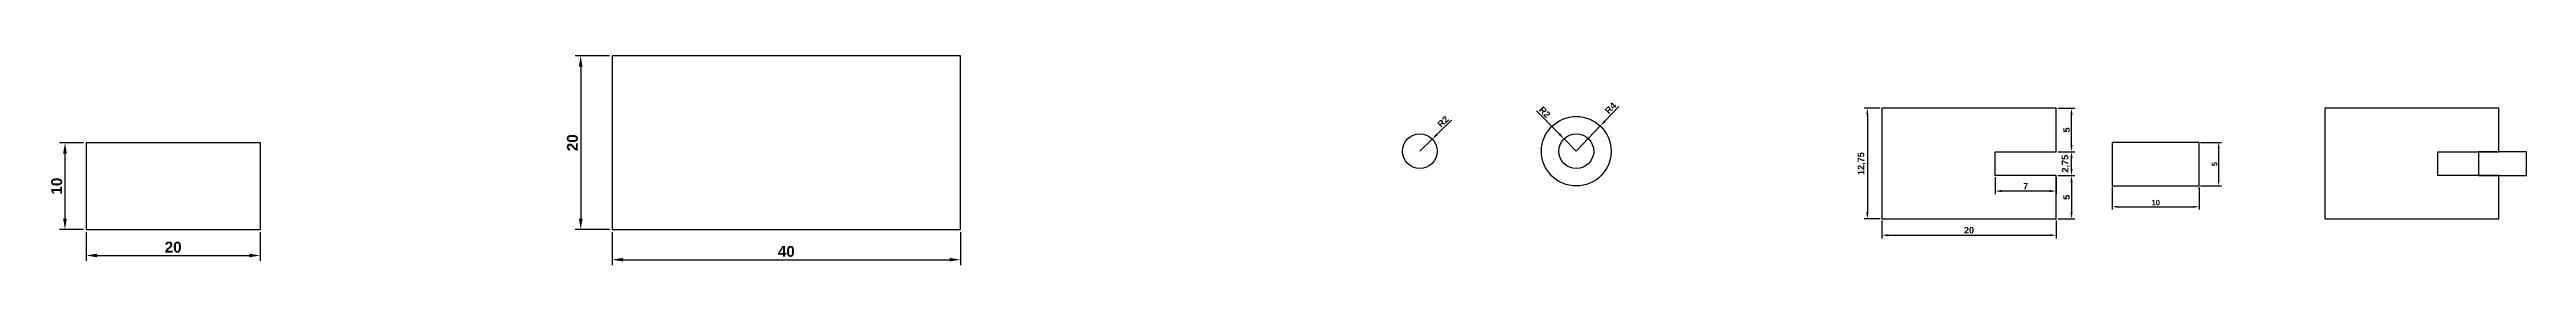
# Model space of a CAD drawing. Header units: millimetres. Extents: x 2123 to 2407, y 1267 to 1291.
import ezdxf

# ---------------------------------------------------------------- set-up
doc = ezdxf.new("R2010")
doc.units = ezdxf.units.MM
doc.layers.add('Contorno', color=7, linetype='Continuous', lineweight=30)
doc.layers.add('cotas', color=255, linetype='Continuous', lineweight=5)
doc.styles.get("Standard").update_dxf_attribs({"font": ''})
doc.styles.get('Standard').set_extended_font_data('Arial', bold=True)
doc.dimstyles.new('ISO-25', dxfattribs={"dimscale": 0.3, "dimtxt": 2.5, "dimasz": 2.5, "dimexe": 1.25, "dimexo": 0.625, "dimtad": 1, "dimtxsty": 'Standard', "dimcen": 2.5, "dimclrt": 7, "dimadec": 0, "dimazin": 0, "dimtfac": 1, "dimtmove": 0, "dimatfit": 3, "dimfxl": 1, "dimarcsym": 0})

# ---------------------------------------------------------------- blocks, each defined once
blk = doc.blocks.new('*D1')
at = {"layer": 'cotas', "color": 0, "lineweight": -2, "transparency": 16777216}
for p, q in [((2187.47, 1270.51), (2187.47, 1266.73)), ((2227.47, 1270.51), (2227.47, 1266.73)), ((2188.72, 1267.35), (2226.22, 1267.35))]:
    blk.add_line(p, q, dxfattribs=at)
at = {"layer": 'cotas', "color": 0, "transparency": 16777216}
for points in [[(2188.72, 1267.56), (2188.72, 1267.15), (2187.47, 1267.35)], [(2226.22, 1267.56), (2226.22, 1267.15), (2227.47, 1267.35)]]:
    blk.add_solid(points, dxfattribs=at)
at = {"layer": 'Defpoints', "color": 0, "transparency": 16777216}
for p in [(2187.47, 1270.82), (2227.47, 1270.82), (2227.47, 1267.35)]:
    blk.add_point(p, dxfattribs=at)
at = {"layer": 'cotas', "color": 7, "transparency": 16777216, "insert": (2207.47, 1268.3), "char_height": 1.25, "attachment_point": 5}
blk.add_mtext('40', dxfattribs=at)
blk = doc.blocks.new('*D2')
at = {"layer": 'cotas', "color": 0, "lineweight": -2, "transparency": 16777216}
for p, q in [((2187.16, 1290.82), (2183.24, 1290.82)), ((2183.87, 1289.57), (2183.87, 1272.07)), ((2187.16, 1270.82), (2183.24, 1270.82))]:
    blk.add_line(p, q, dxfattribs=at)
at = {"layer": 'cotas', "color": 0, "transparency": 16777216}
for points in [[(2183.66, 1289.57), (2184.08, 1289.57), (2183.87, 1290.82)], [(2183.66, 1272.07), (2184.08, 1272.07), (2183.87, 1270.82)]]:
    blk.add_solid(points, dxfattribs=at)
at = {"layer": 'Defpoints', "color": 0, "transparency": 16777216}
for p in [(2187.47, 1290.82), (2183.87, 1270.82), (2187.47, 1270.82)]:
    blk.add_point(p, dxfattribs=at)
at = {"layer": 'cotas', "color": 7, "transparency": 16777216, "insert": (2182.92, 1280.82), "char_height": 1.25, "attachment_point": 5, "rotation": 90}
blk.add_mtext('20', dxfattribs=at)
blk = doc.blocks.new('*D3')
at = {"layer": 'cotas', "color": 0, "lineweight": -2, "transparency": 16777216}
for p, q in [((2127.09, 1270.51), (2127.09, 1267.21)), ((2147.09, 1270.51), (2147.09, 1267.21)), ((2128.34, 1267.84), (2145.84, 1267.84))]:
    blk.add_line(p, q, dxfattribs=at)
at = {"layer": 'cotas', "color": 0, "transparency": 16777216}
for points in [[(2128.34, 1268.04), (2128.34, 1267.63), (2127.09, 1267.84)], [(2145.84, 1268.04), (2145.84, 1267.63), (2147.09, 1267.84)]]:
    blk.add_solid(points, dxfattribs=at)
at = {"layer": 'Defpoints', "color": 0, "transparency": 16777216}
for p in [(2127.09, 1270.82), (2147.09, 1270.82), (2147.09, 1267.84)]:
    blk.add_point(p, dxfattribs=at)
at = {"layer": 'cotas', "color": 7, "transparency": 16777216, "insert": (2137.09, 1268.79), "char_height": 1.25, "attachment_point": 5}
blk.add_mtext('20', dxfattribs=at)
blk = doc.blocks.new('*D4')
at = {"layer": 'cotas', "color": 0, "lineweight": -2, "transparency": 16777216}
for p, q in [((2126.78, 1280.82), (2124.04, 1280.82)), ((2124.67, 1279.57), (2124.67, 1272.07)), ((2126.78, 1270.82), (2124.04, 1270.82))]:
    blk.add_line(p, q, dxfattribs=at)
at = {"layer": 'cotas', "color": 0, "transparency": 16777216}
for points in [[(2124.46, 1279.57), (2124.88, 1279.57), (2124.67, 1280.82)], [(2124.46, 1272.07), (2124.88, 1272.07), (2124.67, 1270.82)]]:
    blk.add_solid(points, dxfattribs=at)
at = {"layer": 'Defpoints', "color": 0, "transparency": 16777216}
for p in [(2127.09, 1280.82), (2124.67, 1270.82), (2127.09, 1270.82)]:
    blk.add_point(p, dxfattribs=at)
at = {"layer": 'cotas', "color": 7, "transparency": 16777216, "insert": (2123.72, 1275.82), "char_height": 1.25, "attachment_point": 5, "rotation": 90}
blk.add_mtext('10', dxfattribs=at)
blk = doc.blocks.new('*D5')
at = {"layer": 'cotas', "color": 0, "lineweight": -2, "transparency": 16777216}
for p, q in [((2283.82, 1283.4), (2282.15, 1281.77)), ((2280.19, 1279.84), (2281.62, 1281.24))]:
    blk.add_line(p, q, dxfattribs=at)
at = {"layer": 'cotas', "color": 0, "transparency": 16777216}
blk.add_solid([(2282.06, 1281.86), (2282.24, 1281.68), (2281.62, 1281.24)], dxfattribs=at)
at = {"layer": 'Defpoints', "color": 0, "transparency": 16777216}
for p in [(2280.19, 1279.84), (2281.62, 1281.24)]:
    blk.add_point(p, dxfattribs=at)
at = {"layer": 'cotas', "color": 7, "transparency": 16777216, "insert": (2282.86, 1283.25), "char_height": 0.75, "attachment_point": 5, "rotation": 44.3595}
blk.add_mtext('R2', dxfattribs=at)
blk = doc.blocks.new('*D6')
at = {"layer": 'cotas', "color": 0, "lineweight": -2, "transparency": 16777216}
for p, q in [((2298.15, 1279.84), (2300.9, 1282.75)), ((2303.04, 1285), (2301.42, 1283.29))]:
    blk.add_line(p, q, dxfattribs=at)
at = {"layer": 'cotas', "color": 0, "transparency": 16777216}
blk.add_solid([(2301.33, 1283.38), (2301.51, 1283.2), (2300.9, 1282.75)], dxfattribs=at)
at = {"layer": 'Defpoints', "color": 0, "transparency": 16777216}
for p in [(2300.9, 1282.75), (2298.15, 1279.84)]:
    blk.add_point(p, dxfattribs=at)
at = {"layer": 'cotas', "color": 7, "transparency": 16777216, "insert": (2302.08, 1284.81), "char_height": 0.75, "attachment_point": 5, "rotation": 46.5073}
blk.add_mtext('R4', dxfattribs=at)
blk = doc.blocks.new('*D7')
at = {"layer": 'cotas', "color": 0, "lineweight": -2, "transparency": 16777216}
for p, q in [((2293.57, 1284.51), (2296.22, 1281.81)), ((2298.15, 1279.84), (2296.75, 1281.27))]:
    blk.add_line(p, q, dxfattribs=at)
at = {"layer": 'cotas', "color": 0, "transparency": 16777216}
blk.add_solid([(2296.31, 1281.89), (2296.13, 1281.72), (2296.75, 1281.27)], dxfattribs=at)
at = {"layer": 'Defpoints', "color": 0, "transparency": 16777216}
for p in [(2296.75, 1281.27), (2298.15, 1279.84)]:
    blk.add_point(p, dxfattribs=at)
at = {"layer": 'cotas', "color": 7, "transparency": 16777216, "insert": (2294.53, 1284.34), "char_height": 0.75, "attachment_point": 5, "rotation": 314.4729}
blk.add_mtext('R2', dxfattribs=at)
blk = doc.blocks.new('*D8')
at = {"layer": 'cotas', "color": 0, "lineweight": -2, "transparency": 16777216}
for p, q in [((2333.23, 1271.85), (2333.23, 1269.8)), ((2353.23, 1271.85), (2353.23, 1269.8)), ((2333.98, 1270.17), (2352.48, 1270.17))]:
    blk.add_line(p, q, dxfattribs=at)
at = {"layer": 'cotas', "color": 0, "transparency": 16777216}
for points in [[(2333.98, 1270.3), (2333.98, 1270.05), (2333.23, 1270.17)], [(2352.48, 1270.3), (2352.48, 1270.05), (2353.23, 1270.17)]]:
    blk.add_solid(points, dxfattribs=at)
at = {"layer": 'Defpoints', "color": 0, "transparency": 16777216}
for p in [(2333.23, 1272.04), (2353.23, 1272.04), (2353.23, 1270.17)]:
    blk.add_point(p, dxfattribs=at)
at = {"layer": 'cotas', "color": 7, "transparency": 16777216, "insert": (2343.23, 1270.74), "char_height": 0.75, "attachment_point": 5}
blk.add_mtext('20', dxfattribs=at)
blk = doc.blocks.new('*D9')
at = {"layer": 'cotas', "color": 0, "lineweight": -2, "transparency": 16777216}
for p, q in [((2333.04, 1284.79), (2331.18, 1284.79)), ((2331.56, 1284.04), (2331.56, 1272.79)), ((2333.04, 1272.04), (2331.18, 1272.04))]:
    blk.add_line(p, q, dxfattribs=at)
at = {"layer": 'cotas', "color": 0, "transparency": 16777216}
for points in [[(2331.43, 1284.04), (2331.68, 1284.04), (2331.56, 1284.79)], [(2331.43, 1272.79), (2331.68, 1272.79), (2331.56, 1272.04)]]:
    blk.add_solid(points, dxfattribs=at)
at = {"layer": 'Defpoints', "color": 0, "transparency": 16777216}
for p in [(2333.23, 1284.79), (2331.56, 1272.04), (2333.23, 1272.04)]:
    blk.add_point(p, dxfattribs=at)
at = {"layer": 'cotas', "color": 7, "transparency": 16777216, "insert": (2330.91, 1278.41), "char_height": 0.75, "attachment_point": 5, "rotation": 90}
blk.add_mtext('12,75', dxfattribs=at)
blk = doc.blocks.new('*D10')
at = {"layer": 'cotas', "color": 0, "lineweight": -2, "transparency": 16777216}
for p, q in [((2353.42, 1277.04), (2355.37, 1277.04)), ((2354.99, 1276.29), (2354.99, 1272.79)), ((2353.42, 1272.04), (2355.37, 1272.04))]:
    blk.add_line(p, q, dxfattribs=at)
at = {"layer": 'cotas', "color": 0, "transparency": 16777216}
for points in [[(2354.87, 1276.29), (2355.12, 1276.29), (2354.99, 1277.04)], [(2354.87, 1272.79), (2355.12, 1272.79), (2354.99, 1272.04)]]:
    blk.add_solid(points, dxfattribs=at)
at = {"layer": 'Defpoints', "color": 0, "transparency": 16777216}
for p in [(2353.23, 1277.04), (2353.23, 1272.04), (2354.99, 1272.04)]:
    blk.add_point(p, dxfattribs=at)
at = {"layer": 'cotas', "color": 7, "transparency": 16777216, "insert": (2354.42, 1274.54), "char_height": 0.75, "attachment_point": 5, "rotation": 90}
blk.add_mtext('5', dxfattribs=at)
blk = doc.blocks.new('*D11')
at = {"layer": 'cotas', "color": 0, "lineweight": -2, "transparency": 16777216}
for p, q in [((2353.42, 1279.79), (2355.37, 1279.79)), ((2353.42, 1277.04), (2355.37, 1277.04)), ((2354.99, 1277.79), (2354.99, 1279.04))]:
    blk.add_line(p, q, dxfattribs=at)
at = {"layer": 'cotas', "color": 0, "transparency": 16777216}
for points in [[(2354.87, 1279.04), (2355.12, 1279.04), (2354.99, 1279.79)], [(2354.87, 1277.79), (2355.12, 1277.79), (2354.99, 1277.04)]]:
    blk.add_solid(points, dxfattribs=at)
at = {"layer": 'Defpoints', "color": 0, "transparency": 16777216}
for p in [(2353.23, 1279.79), (2354.99, 1279.79), (2353.23, 1277.04)]:
    blk.add_point(p, dxfattribs=at)
at = {"layer": 'cotas', "color": 7, "transparency": 16777216, "insert": (2354.34, 1278.41), "char_height": 0.75, "attachment_point": 5, "rotation": 90}
blk.add_mtext('2,75', dxfattribs=at)
blk = doc.blocks.new('*D12')
at = {"layer": 'cotas', "color": 0, "lineweight": -2, "transparency": 16777216}
for p, q in [((2353.42, 1284.79), (2355.37, 1284.79)), ((2354.99, 1280.54), (2354.99, 1284.04)), ((2353.42, 1279.79), (2355.37, 1279.79))]:
    blk.add_line(p, q, dxfattribs=at)
at = {"layer": 'cotas', "color": 0, "transparency": 16777216}
for points in [[(2354.87, 1284.04), (2355.12, 1284.04), (2354.99, 1284.79)], [(2354.87, 1280.54), (2355.12, 1280.54), (2354.99, 1279.79)]]:
    blk.add_solid(points, dxfattribs=at)
at = {"layer": 'Defpoints', "color": 0, "transparency": 16777216}
for p in [(2353.23, 1284.79), (2354.99, 1284.79), (2353.23, 1279.79)]:
    blk.add_point(p, dxfattribs=at)
at = {"layer": 'cotas', "color": 7, "transparency": 16777216, "insert": (2354.42, 1282.29), "char_height": 0.75, "attachment_point": 5, "rotation": 90}
blk.add_mtext('5', dxfattribs=at)
blk = doc.blocks.new('*D13')
at = {"layer": 'cotas', "color": 0, "lineweight": -2, "transparency": 16777216}
for p, q in [((2346.23, 1276.85), (2346.23, 1274.88)), ((2353.23, 1276.85), (2353.23, 1274.88)), ((2352.48, 1275.25), (2346.98, 1275.25))]:
    blk.add_line(p, q, dxfattribs=at)
at = {"layer": 'cotas', "color": 0, "transparency": 16777216}
for points in [[(2346.98, 1275.38), (2346.98, 1275.13), (2346.23, 1275.25)], [(2352.48, 1275.38), (2352.48, 1275.13), (2353.23, 1275.25)]]:
    blk.add_solid(points, dxfattribs=at)
at = {"layer": 'Defpoints', "color": 0, "transparency": 16777216}
for p in [(2346.23, 1277.04), (2353.23, 1277.04), (2346.23, 1275.25)]:
    blk.add_point(p, dxfattribs=at)
at = {"layer": 'cotas', "color": 7, "transparency": 16777216, "insert": (2349.73, 1275.82), "char_height": 0.75, "attachment_point": 5}
blk.add_mtext('7', dxfattribs=at)
blk = doc.blocks.new('*D14')
at = {"layer": 'cotas', "color": 0, "lineweight": -2, "transparency": 16777216}
for p, q in [((2359.66, 1275.7), (2359.66, 1273.13)), ((2369.66, 1275.7), (2369.66, 1273.13)), ((2360.28, 1273.44), (2369.03, 1273.44))]:
    blk.add_line(p, q, dxfattribs=at)
at = {"layer": 'cotas', "color": 0, "transparency": 16777216}
for points in [[(2360.28, 1273.55), (2360.28, 1273.34), (2359.66, 1273.44)], [(2369.03, 1273.55), (2369.03, 1273.34), (2369.66, 1273.44)]]:
    blk.add_solid(points, dxfattribs=at)
at = {"layer": 'Defpoints', "color": 0, "transparency": 16777216}
for p in [(2359.66, 1275.86), (2369.66, 1275.86), (2369.66, 1273.44)]:
    blk.add_point(p, dxfattribs=at)
at = {"layer": 'cotas', "color": 7, "transparency": 16777216, "insert": (2364.66, 1273.92), "char_height": 0.625, "attachment_point": 5}
blk.add_mtext('10', dxfattribs=at)
blk = doc.blocks.new('*D15')
at = {"layer": 'cotas', "color": 0, "lineweight": -2, "transparency": 16777216}
for p, q in [((2369.81, 1280.86), (2372.2, 1280.86)), ((2371.88, 1280.23), (2371.88, 1276.48)), ((2369.81, 1275.86), (2372.2, 1275.86))]:
    blk.add_line(p, q, dxfattribs=at)
at = {"layer": 'cotas', "color": 0, "transparency": 16777216}
for points in [[(2371.78, 1280.23), (2371.99, 1280.23), (2371.88, 1280.86)], [(2371.78, 1276.48), (2371.99, 1276.48), (2371.88, 1275.86)]]:
    blk.add_solid(points, dxfattribs=at)
at = {"layer": 'Defpoints', "color": 0, "transparency": 16777216}
for p in [(2369.66, 1280.86), (2369.66, 1275.86), (2371.88, 1275.86)]:
    blk.add_point(p, dxfattribs=at)
at = {"layer": 'cotas', "color": 7, "transparency": 16777216, "insert": (2371.41, 1278.36), "char_height": 0.625, "attachment_point": 5, "rotation": 90}
blk.add_mtext('5', dxfattribs=at)

msp = doc.modelspace()

# ---------------------------------------------------------------- linework, layer by layer
at = {"layer": 'Contorno'}
for p, q in [((2353.229, 1284.789), (2333.229, 1284.789)), ((2333.229, 1284.789), (2333.229, 1272.039)), ((2353.229, 1279.789), (2353.229, 1284.789)), ((2404.059, 1284.789), (2384.059, 1284.789)), ((2384.059, 1284.789), (2384.059, 1272.039)), ((2404.059, 1279.789), (2404.059, 1284.789)), ((2346.229, 1277.039), (2346.229, 1279.789)), ((2346.229, 1279.789), (2353.229, 1279.789)), ((2397.059, 1277.039), (2397.059, 1279.789)), ((2397.059, 1279.789), (2404.059, 1279.789)), ((2353.229, 1277.039), (2346.229, 1277.039)), ((2353.229, 1272.039), (2353.229, 1277.039)), ((2404.059, 1277.039), (2397.059, 1277.039)), ((2404.059, 1272.039), (2404.059, 1277.039)), ((2333.229, 1272.039), (2353.229, 1272.039)), ((2384.059, 1272.039), (2404.059, 1272.039))]:
    msp.add_line(p, q, dxfattribs=at)
for points in [[(2187.469, 1270.819), (2227.469, 1270.819), (2227.469, 1290.819), (2187.469, 1290.819)], [(2127.095, 1270.819), (2147.095, 1270.819), (2147.095, 1280.819), (2127.095, 1280.819)], [(2359.656, 1275.859), (2369.656, 1275.859), (2369.656, 1280.859), (2359.656, 1280.859)], [(2401.715, 1277.039), (2407.215, 1277.039), (2407.215, 1279.789), (2401.715, 1279.789)]]:
    msp.add_lwpolyline(points, close=True, dxfattribs=at)
for centre, radius in [((2298.147, 1279.843), 4), ((2280.185, 1279.843), 2), ((2298.147, 1279.843), 2)]:
    msp.add_circle(centre, radius, dxfattribs=at)

# ---------------------------------------------------------------- dimensions: what is measured, and where the dimension line sits
at = {"layer": 'cotas'}
for base, p1, p2, override, picture, middle in [((2183.868, 1270.819), (2187.469, 1290.819), (2187.469, 1270.819), {"dimscale": 0.5}, '*D2', (2182.917, 1280.819)), ((2354.992, 1284.789), (2353.229, 1279.789), (2353.229, 1284.789), {"dimtmove": 1}, '*D12', (2354.423, 1282.289)), ((2124.669, 1270.819), (2127.095, 1280.819), (2127.095, 1270.819), {"dimscale": 0.5}, '*D4', (2123.719, 1275.819)), ((2354.992, 1279.789), (2353.229, 1277.039), (2353.229, 1279.789), {"dimtmove": 1}, '*D11', (2354.344, 1278.414)), ((2371.884, 1275.859), (2369.656, 1280.859), (2369.656, 1275.859), {"dimscale": 0.25}, '*D15', (2371.41, 1278.359))]:
    dim = msp.add_linear_dim(base=base, p1=p1, p2=p2, angle=90, dimstyle='ISO-25', override=override, dxfattribs=at)
    dim.commit()
    dim.dimension.update_dxf_attribs({"geometry": picture, "text_midpoint": middle})
dim = msp.add_radius_dim(center=(2298.147, 1279.843), mpoint=(2296.746, 1281.27), dimstyle='ISO-25', dxfattribs=at)
dim.commit()
dim.dimension.update_dxf_attribs({"geometry": '*D7', "text_midpoint": (2294.125, 1283.94), "dimtype": 164})
dim = msp.add_radius_dim(center=(2298.147, 1279.843), mpoint=(2300.9, 1282.745), dimstyle='ISO-25', dxfattribs=at)
dim.commit()
dim.dimension.update_dxf_attribs({"geometry": '*D6', "text_midpoint": (2302.079, 1284.807)})
dim = msp.add_radius_dim(center=(2280.185, 1279.843), mpoint=(2281.615, 1281.242), dimstyle='ISO-25', override={"dimscale": 0.3}, dxfattribs=at)
dim.commit()
dim.dimension.update_dxf_attribs({"geometry": '*D5', "text_midpoint": (2282.86, 1283.248)})
for base, p1, p2, picture, middle in [((2331.555, 1272.039), (2333.229, 1284.789), (2333.229, 1272.039), '*D9', (2330.908, 1278.414)), ((2354.992, 1272.039), (2353.229, 1277.039), (2353.229, 1272.039), '*D10', (2354.423, 1274.539))]:
    dim = msp.add_linear_dim(base=base, p1=p1, p2=p2, angle=90, dimstyle='ISO-25', dxfattribs=at)
    dim.commit()
    dim.dimension.update_dxf_attribs({"geometry": picture, "text_midpoint": middle})
for base, p1, p2, picture, middle in [((2346.229, 1275.253), (2353.229, 1277.039), (2346.229, 1277.039), '*D13', (2349.729, 1275.816)), ((2353.229, 1270.171), (2333.229, 1272.039), (2353.229, 1272.039), '*D8', (2343.229, 1270.741))]:
    dim = msp.add_linear_dim(base=base, p1=p1, p2=p2, dimstyle='ISO-25', dxfattribs=at)
    dim.commit()
    dim.dimension.update_dxf_attribs({"geometry": picture, "text_midpoint": middle})
for base, p1, p2, override, picture, middle in [((2369.656, 1273.443), (2359.656, 1275.859), (2369.656, 1275.859), {"dimscale": 0.25}, '*D14', (2364.656, 1273.919)), ((2147.095, 1267.836), (2127.095, 1270.819), (2147.095, 1270.819), {"dimscale": 0.5}, '*D3', (2137.095, 1268.787)), ((2227.469, 1267.354), (2187.469, 1270.819), (2227.469, 1270.819), {"dimscale": 0.5}, '*D1', (2207.469, 1268.305))]:
    dim = msp.add_linear_dim(base=base, p1=p1, p2=p2, dimstyle='ISO-25', override=override, dxfattribs=at)
    dim.commit()
    dim.dimension.update_dxf_attribs({"geometry": picture, "text_midpoint": middle})

doc.saveas('drawing.dxf')
